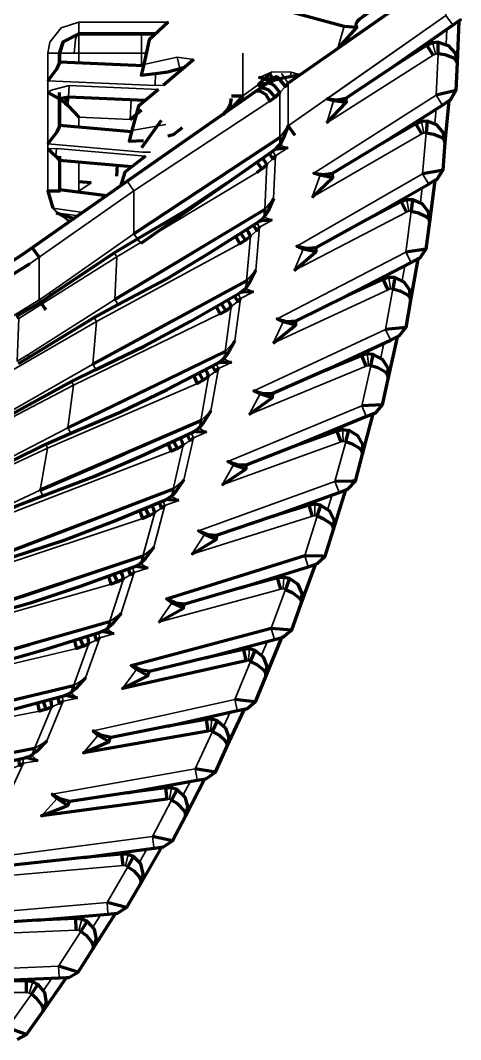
# Model space of a CAD drawing. Header units: millimetres. Extents: x 0 to 174, y 0 to 33.
# Drawn here: x 32.11 to 32.332, y 16.907 to 17.421 of the extents above; entities that cross this region are included whole.
import ezdxf

# ---------------------------------------------------------------- set-up
doc = ezdxf.new("R2010")
doc.units = ezdxf.units.MM
doc.layers.add('PDF2_형상', color=157, linetype='Continuous', true_color=0x405f80)

msp = doc.modelspace()

# ---------------------------------------------------------------- linework, layer by layer
at = {"layer": 'PDF2_형상', "lineweight": 70}
for points in [[(32.28083, 17.42194), (32.31917, 17.44875), (32.28389, 17.42417), (32.28097, 17.42194), (32.28, 17.42097), (32.27945, 17.42), (32.27931, 17.41944), (32.27931, 17.41889), (32.27972, 17.41806)], [(32.23542, 17.42875), (32.27333, 17.41861), (32.27972, 17.41806), (32.27028, 17.40736), (32.3225, 17.44389), (32.24514, 17.38986), (32.24389, 17.38805), (32.24028, 17.39236), (32.23972, 17.39278), (32.23944, 17.39292), (32.23931, 17.39292), (32.2375, 17.39181), (32.23486, 17.39), (32.23653, 17.38958), (32.23833, 17.38847), (32.24097, 17.38514), (32.23861, 17.38278), (32.23597, 17.38069), (32.23403, 17.38389), (32.23111, 17.38569), (32.22944, 17.38583), (32.22875, 17.38556), (32.23139, 17.38736), (32.23236, 17.3875), (32.23486, 17.38653), (32.23861, 17.38278), (32.23597, 17.38069), (32.23403, 17.38389), (32.23111, 17.38569), (32.22944, 17.38583), (32.22875, 17.38556), (32.16403, 17.34028), (32.22875, 17.38556), (32.23139, 17.38736), (32.23236, 17.3875), (32.23486, 17.38653), (32.23861, 17.38278), (32.24097, 17.38514), (32.23833, 17.38847), (32.23653, 17.38958), (32.23486, 17.39), (32.23139, 17.38736), (32.23028, 17.38903), (32.23042, 17.38903), (32.23056, 17.38903), (32.23083, 17.38903), (32.23097, 17.38903), (32.23139, 17.38917), (32.23264, 17.38944), (32.235, 17.39014), (32.23695, 17.39069)], [(32.18472, 17.42056), (32.17514, 17.41167), (32.17236, 17.39917), (32.17111, 17.39389), (32.17833, 17.39458), (32.18444, 17.39542), (32.19056, 17.39722), (32.19333, 17.39806)], [(32.32083, 17.41042), (32.32583, 17.40875), (32.32931, 17.405), (32.33028, 17.40014), (32.32986, 17.40139), (32.32833, 17.40264), (32.32431, 17.40403), (32.3207, 17.40458), (32.32083, 17.40833), (32.32083, 17.40958), (32.32083, 17.41042), (32.31792, 17.41014), (32.31514, 17.40889), (32.29875, 17.39847), (32.32819, 17.41903), (32.29875, 17.39847), (32.27444, 17.38222)], [(32.33125, 17.42111), (32.33028, 17.40014), (32.32972, 17.38611), (32.32833, 17.38583), (32.31972, 17.38375)], [(32.31833, 17.40389), (32.31514, 17.40889)], [(32.30778, 17.40472), (32.30764, 17.40403)], [(32.12403, 17.39097), (32.12875, 17.39722), (32.12986, 17.39986)], [(32.12986, 17.40056), (32.17222, 17.39875)], [(32.19764, 17.40167), (32.18236, 17.38875)], [(32.23931, 17.39292), (32.23792, 17.3925), (32.23667, 17.3932), (32.23611, 17.39444), (32.23028, 17.38903)], [(32.23889, 17.39167), (32.23695, 17.39069), (32.2307, 17.39264), (32.23889, 17.39167), (32.24083, 17.39194), (32.24389, 17.38805), (32.24514, 17.38986)], [(32.25125, 17.39403), (32.24611, 17.39306), (32.24333, 17.3925), (32.24083, 17.39194)], [(32.17972, 17.38667), (32.16972, 17.37819), (32.16639, 17.36583), (32.165, 17.36056), (32.17222, 17.36083)], [(32.23042, 17.38903), (32.23042, 17.38903)], [(32.23056, 17.38903), (32.23056, 17.38903)], [(32.1325, 17.37986), (32.12986, 17.38181), (32.12403, 17.385)], [(32.17306, 17.38097), (32.13444, 17.38264), (32.12986, 17.38181), (32.12986, 17.36778), (32.12986, 17.385)], [(32.13444, 17.38264), (32.13417, 17.38264), (32.13403, 17.3825), (32.13347, 17.38194), (32.1325, 17.37986), (32.1343, 17.37833), (32.13972, 17.37264)], [(32.21361, 17.37514), (32.21236, 17.37403), (32.21736, 17.37806), (32.22194, 17.38278), (32.21736, 17.37806), (32.21236, 17.37403), (32.21514, 17.37708), (32.21611, 17.37917), (32.21653, 17.38208)], [(32.21653, 17.38347), (32.21695, 17.38347), (32.22236, 17.38347), (32.22194, 17.38278)], [(32.26458, 17.36972), (32.27444, 17.38), (32.26806, 17.38083), (32.26486, 17.38194), (32.26986, 17.38139), (32.27444, 17.38222), (32.27431, 17.38167), (32.27444, 17.38)], [(32.31528, 17.37056), (32.31472, 17.36472), (32.31847, 17.36403), (32.32236, 17.3625), (32.32389, 17.36111), (32.32417, 17.35986), (32.32347, 17.36472), (32.32014, 17.36875), (32.31528, 17.37056), (32.31236, 17.37042), (32.30944, 17.36931), (32.29264, 17.35958), (32.32292, 17.37875), (32.32639, 17.38097), (32.32694, 17.38139), (32.32611, 17.38083), (32.32417, 17.35986), (32.32306, 17.34583), (32.32167, 17.34556), (32.31292, 17.34403)], [(32.16555, 17.37153), (32.17125, 17.37639)], [(32.18111, 17.37097), (32.17125, 17.35722)], [(32.12403, 17.35917), (32.12875, 17.36528), (32.12986, 17.36778)], [(32.12986, 17.36861), (32.16625, 17.36542)], [(32.19181, 17.36722), (32.18722, 17.36375), (32.18444, 17.36306)], [(32.24861, 17.36333), (32.24514, 17.36819), (32.2425, 17.36139), (32.24139, 17.35944)], [(32.3125, 17.36417), (32.30944, 17.36931)], [(32.245, 17.35722), (32.23972, 17.35653), (32.23861, 17.35639), (32.24014, 17.35792), (32.2407, 17.35847), (32.24139, 17.35944), (32.24139, 17.36083), (32.24097, 17.36236), (32.24139, 17.36083), (32.24139, 17.35944), (32.24097, 17.35833), (32.2407, 17.35792), (32.24028, 17.3575), (32.17083, 17.30889)], [(32.30194, 17.36542), (32.30181, 17.36486)], [(32.12403, 17.35667), (32.12806, 17.35292), (32.12986, 17.35083)], [(32.23736, 17.35556), (32.23847, 17.35625)], [(32.29264, 17.35958), (32.26764, 17.34445)], [(32.16639, 17.34764), (32.12986, 17.35083), (32.12986, 17.33528), (32.12403, 17.33528), (32.12653, 17.32667)], [(32.12986, 17.35292), (32.12986, 17.33528)], [(32.17319, 17.35292), (32.16278, 17.34486), (32.16056, 17.33778)], [(32.22931, 17.34986), (32.23194, 17.34653), (32.23444, 17.34875), (32.23347, 17.35042), (32.23222, 17.35194)], [(32.23875, 17.3532), (32.23736, 17.35153), (32.23653, 17.35292), (32.23556, 17.35431)], [(32.15875, 17.34292), (32.15917, 17.34819)], [(32.23194, 17.34653), (32.22917, 17.34458)], [(32.25722, 17.33222), (32.2675, 17.34208), (32.26125, 17.34333), (32.25806, 17.34445), (32.26305, 17.34375), (32.26764, 17.34445), (32.26736, 17.34389), (32.2675, 17.34208)], [(32.30792, 17.33097), (32.30722, 17.32514), (32.31083, 17.32431), (32.31472, 17.3225), (32.31611, 17.32125), (32.31639, 17.31986), (32.31583, 17.32486), (32.31278, 17.32889), (32.30792, 17.33097), (32.305, 17.33097), (32.30208, 17.33), (32.28486, 17.32097), (32.31597, 17.33889), (32.31944, 17.34097), (32.32014, 17.34125), (32.31917, 17.34069), (32.31639, 17.31986), (32.31458, 17.30597), (32.31153, 17.30153), (32.31458, 17.30597), (32.30444, 17.30458)], [(32.12028, 17.27931), (32.12556, 17.28278), (32.1575, 17.30417), (32.16917, 17.31125), (32.19292, 17.32514), (32.21444, 17.33944)], [(32.12986, 17.33611), (32.15375, 17.33306)], [(32.12986, 17.33528), (32.12986, 17.33528)], [(32.14583, 17.33958), (32.13972, 17.34)], [(32.23778, 17.33167), (32.23486, 17.325), (32.23361, 17.32306)], [(32.30486, 17.32472), (32.30208, 17.33)], [(32.23708, 17.32069), (32.2318, 17.32028), (32.2307, 17.32014), (32.23236, 17.32153), (32.23292, 17.32222), (32.23361, 17.32306), (32.23361, 17.32444), (32.23333, 17.32597), (32.15778, 17.28069), (32.19722, 17.30431)], [(32.2943, 17.32639), (32.29417, 17.32583)], [(32.10917, 17.24833), (32.11458, 17.25153), (32.14736, 17.27153), (32.15944, 17.27806), (32.18361, 17.29097), (32.20583, 17.30431), (32.23056, 17.32), (32.2307, 17.32014)], [(32.12819, 17.32444), (32.13722, 17.32153)], [(32.28486, 17.32097), (32.2593, 17.30694)], [(32.22111, 17.31403), (32.22361, 17.31056), (32.22611, 17.31264), (32.22528, 17.31444), (32.22417, 17.31597)], [(32.2307, 17.31708), (32.22931, 17.31542), (32.22847, 17.31681), (32.22764, 17.31819)], [(32.22361, 17.31056), (32.22083, 17.30875), (32.21875, 17.3125)], [(32.2482, 17.29528), (32.25903, 17.30472), (32.25278, 17.30611), (32.24958, 17.3075), (32.25458, 17.30653), (32.2593, 17.30694), (32.25903, 17.30639), (32.25903, 17.30472)], [(32.08694, 17.28764), (32.11125, 17.30333), (32.08694, 17.28764)], [(32.29889, 17.29181), (32.29792, 17.28597), (32.30153, 17.285), (32.30528, 17.28306), (32.30653, 17.28167), (32.30681, 17.28028), (32.30653, 17.28528), (32.30361, 17.28944), (32.29889, 17.29181), (32.29583, 17.29181), (32.29306, 17.29097), (32.27542, 17.28278), (32.30722, 17.29931), (32.31083, 17.30125), (32.31139, 17.30153), (32.31056, 17.30097), (32.30681, 17.28028), (32.30444, 17.26653), (32.2943, 17.26542)], [(32.08694, 17.28125), (32.11458, 17.29847), (32.08694, 17.28125)], [(32.22889, 17.29542), (32.22556, 17.28889), (32.2243, 17.28708)], [(32.22764, 17.28458), (32.22236, 17.28431), (32.22125, 17.28431), (32.22292, 17.28569), (32.22361, 17.28625), (32.2243, 17.28708), (32.22444, 17.28847), (32.22417, 17.29), (32.14667, 17.24806), (32.18722, 17.27)], [(32.29556, 17.28556), (32.29306, 17.29097)], [(32.09667, 17.21792), (32.10222, 17.22083), (32.13597, 17.23931), (32.14819, 17.24528), (32.17292, 17.25722), (32.1957, 17.26958), (32.22111, 17.28417), (32.22125, 17.28431)], [(32.28514, 17.28778), (32.28486, 17.28722)], [(32.10944, 17.27097), (32.10861, 17.27236), (32.12028, 17.27931), (32.11958, 17.28042), (32.1225, 17.27611), (32.12292, 17.27556)], [(32.21139, 17.27861), (32.21375, 17.275), (32.21639, 17.27708), (32.21569, 17.27875), (32.21444, 17.28042)], [(32.22111, 17.28111), (32.21972, 17.27958), (32.21889, 17.28111), (32.21805, 17.28236)], [(32.27542, 17.28278), (32.24917, 17.26986)], [(32.21375, 17.275), (32.21083, 17.27333), (32.20889, 17.27708)], [(32.23764, 17.25861), (32.24889, 17.26764), (32.24264, 17.26931), (32.23958, 17.27083), (32.24445, 17.26958), (32.24917, 17.26986), (32.24889, 17.26931), (32.24889, 17.26764)], [(32.21833, 17.25972), (32.21472, 17.25333), (32.21333, 17.25153)], [(32.28444, 17.24694), (32.28222, 17.25236), (32.26417, 17.245), (32.29681, 17.26014), (32.30111, 17.26222), (32.30014, 17.26167), (32.29556, 17.24125), (32.2925, 17.2275), (32.28903, 17.22333), (32.28847, 17.22306), (32.28458, 17.22153), (32.25139, 17.20778), (32.26972, 17.21444), (32.27264, 17.215), (32.2757, 17.21458)], [(32.21667, 17.24889), (32.21139, 17.24889), (32.21014, 17.24889), (32.21194, 17.25014), (32.21264, 17.2507), (32.21333, 17.25153), (32.21361, 17.25292), (32.21347, 17.25444), (32.13417, 17.21597), (32.17555, 17.23611)], [(32.28806, 17.25292), (32.29278, 17.25042), (32.29542, 17.24611), (32.29556, 17.24125), (32.29542, 17.2425), (32.29417, 17.24403), (32.29042, 17.24611), (32.2868, 17.24722), (32.28806, 17.25292), (32.28514, 17.25319), (32.28222, 17.2525)], [(32.08292, 17.18792), (32.08861, 17.19069), (32.12306, 17.20764), (32.13556, 17.21319), (32.16083, 17.22389), (32.18417, 17.23528), (32.21, 17.24875), (32.21014, 17.24889)], [(32.27417, 17.24958), (32.27403, 17.24903)], [(32.20236, 17.24), (32.19945, 17.23833), (32.19764, 17.24236)], [(32.20014, 17.24361), (32.20236, 17.24), (32.205, 17.24181), (32.20444, 17.24361), (32.20333, 17.24528)], [(32.21, 17.24583), (32.20847, 17.24431), (32.20778, 17.24569), (32.20694, 17.24722)], [(32.26417, 17.245), (32.2375, 17.23319)], [(32.22556, 17.22264), (32.23708, 17.23097), (32.23097, 17.23306), (32.22792, 17.23458), (32.23278, 17.23319), (32.2375, 17.23319), (32.23722, 17.23264), (32.23708, 17.23097)], [(32.2925, 17.2275), (32.28236, 17.22694)], [(32.20625, 17.22444), (32.20236, 17.21819), (32.20097, 17.21653)], [(32.27903, 17.18903), (32.28264, 17.20264), (32.28806, 17.22292), (32.28903, 17.22333)], [(32.20403, 17.21375), (32.19889, 17.21389), (32.19764, 17.21403), (32.19945, 17.21514), (32.20014, 17.21569), (32.20097, 17.21653), (32.20125, 17.21792), (32.20111, 17.21945), (32.12014, 17.18444), (32.1625, 17.20278)], [(32.06792, 17.15875), (32.07361, 17.16125), (32.10875, 17.17667), (32.12153, 17.18153), (32.14722, 17.19125), (32.17097, 17.20153), (32.1975, 17.21389), (32.19764, 17.21403)], [(32.19736, 17.21083), (32.1957, 17.20944), (32.195, 17.21097), (32.19431, 17.21236)], [(32.26153, 17.21194), (32.26139, 17.21139)], [(32.27181, 17.20889), (32.26972, 17.21444)], [(32.18944, 17.20542), (32.18639, 17.20403), (32.18472, 17.20792)], [(32.18736, 17.20917), (32.18944, 17.20542), (32.19222, 17.20722), (32.19167, 17.20903), (32.19069, 17.2107)], [(32.25139, 17.20778), (32.2243, 17.19722)], [(32.21181, 17.18708), (32.22375, 17.195), (32.21764, 17.19722), (32.21472, 17.19889), (32.21958, 17.19736), (32.2243, 17.19722), (32.22389, 17.19667), (32.22375, 17.195)], [(32.19264, 17.18972), (32.18847, 17.18375), (32.18694, 17.18208)], [(32.24583, 17.13986), (32.24375, 17.13431), (32.24722, 17.13278), (32.2507, 17.13014), (32.25167, 17.12861), (32.25167, 17.12722), (32.25222, 17.13222), (32.25014, 17.13681), (32.24583, 17.13986), (32.24292, 17.14042), (32.23986, 17.14014), (32.22111, 17.13514), (32.25528, 17.14583), (32.2593, 17.14708), (32.25986, 17.14736), (32.26375, 17.15111), (32.26806, 17.16458), (32.27431, 17.18458), (32.27528, 17.185), (32.27903, 17.18903), (32.2775, 17.18903), (32.26875, 17.18889)], [(32.18361, 17.17972), (32.18556, 17.18083), (32.18611, 17.18139), (32.18694, 17.18208), (32.18736, 17.18333), (32.18722, 17.185), (32.10486, 17.15347), (32.14792, 17.17)], [(32.26153, 17.17694), (32.26597, 17.17403), (32.2682, 17.16958), (32.26806, 17.16458), (32.26792, 17.16597), (32.26681, 17.1675), (32.26319, 17.16986), (32.25986, 17.17125), (32.26097, 17.17486), (32.26139, 17.17611), (32.26153, 17.17694), (32.25861, 17.17736), (32.25569, 17.17694), (32.23708, 17.17111), (32.27083, 17.18333), (32.27528, 17.185)], [(32.05153, 17.13014), (32.05736, 17.13236), (32.09319, 17.14625), (32.10611, 17.15056), (32.13222, 17.15917), (32.15639, 17.16847), (32.18333, 17.17958)], [(32.17306, 17.17528), (32.175, 17.17153), (32.17792, 17.17319), (32.17736, 17.175), (32.17639, 17.17667)], [(32.18305, 17.17667), (32.18139, 17.17528), (32.18083, 17.17681), (32.18028, 17.17833)], [(32.19, 17.17917), (32.18472, 17.17958), (32.18361, 17.17972), (32.18347, 17.17958)], [(32.2575, 17.17125), (32.25569, 17.17694)], [(32.175, 17.17153), (32.17194, 17.17014), (32.17042, 17.17417)], [(32.23708, 17.17111), (32.20945, 17.16167)], [(32.24736, 17.17486), (32.24708, 17.17431)], [(32.19653, 17.15208), (32.20889, 17.15958), (32.20292, 17.16208), (32.2, 17.16389), (32.20472, 17.16208), (32.20945, 17.16167), (32.20903, 17.16125), (32.20889, 17.15958)], [(32.1775, 17.15569), (32.17306, 17.14986), (32.17153, 17.1482)], [(32.17445, 17.14514), (32.1693, 17.14583), (32.16806, 17.14597), (32.17, 17.14708), (32.17069, 17.1475), (32.17153, 17.1482), (32.17194, 17.14958), (32.17194, 17.15111), (32.08833, 17.12333), (32.13208, 17.13792)], [(32.17986, 17.11792), (32.19236, 17.12486), (32.18653, 17.12764), (32.18375, 17.12958), (32.25361, 17.15153), (32.26236, 17.15125), (32.26375, 17.15111)], [(32.03389, 17.10222), (32.03986, 17.10417), (32.07625, 17.11653), (32.08944, 17.12028), (32.11583, 17.12778), (32.14042, 17.13597), (32.16792, 17.14597), (32.16806, 17.14597)], [(32.1675, 17.14292), (32.16569, 17.14167), (32.16514, 17.1432), (32.16458, 17.14472)], [(32.24653, 17.11319), (32.24694, 17.11403), (32.25167, 17.12722), (32.25889, 17.14694), (32.25986, 17.14736)], [(32.15903, 17.13819), (32.15597, 17.13708), (32.15472, 17.14111)], [(32.15736, 17.14208), (32.15903, 17.13819), (32.16208, 17.13972), (32.16167, 17.14153), (32.16083, 17.14333)], [(32.24139, 17.13445), (32.23986, 17.14014)], [(32.22111, 17.13514), (32.19305, 17.12694)], [(32.23153, 17.13833), (32.23125, 17.13778)], [(32.19236, 17.12486), (32.19264, 17.12639), (32.19305, 17.12694), (32.18847, 17.1275), (32.18375, 17.12958)], [(32.16097, 17.12236), (32.15625, 17.11667), (32.15458, 17.11514)], [(32.15736, 17.11195), (32.15222, 17.11292), (32.15111, 17.11306), (32.15306, 17.11403), (32.15375, 17.11444), (32.15458, 17.11514), (32.15514, 17.11639), (32.15514, 17.11806), (32.07042, 17.09389), (32.11472, 17.10653)], [(32.22264, 17.10403), (32.22389, 17.09833), (32.16167, 17.08444), (32.17445, 17.09083), (32.16875, 17.09389), (32.16597, 17.09597), (32.23667, 17.11486), (32.24694, 17.11403), (32.24292, 17.11042), (32.2418, 17.11014), (32.23389, 17.09069), (32.22847, 17.07764)], [(32.01514, 17.07514), (32.02111, 17.07694), (32.05805, 17.08764), (32.07139, 17.09083), (32.09806, 17.09708), (32.12306, 17.10417), (32.15083, 17.11292), (32.15111, 17.11306)], [(32.14181, 17.10569), (32.13861, 17.10458), (32.1375, 17.10875)], [(32.14014, 17.10958), (32.14181, 17.10569), (32.14472, 17.10708), (32.14444, 17.10889), (32.14361, 17.11069)], [(32.15028, 17.11), (32.14847, 17.10875), (32.14805, 17.11042), (32.1475, 17.11195)], [(32.22847, 17.10361), (32.23264, 17.10028), (32.23444, 17.09556), (32.23389, 17.09069), (32.23389, 17.09208), (32.23292, 17.09361), (32.22958, 17.09639), (32.22625, 17.09806), (32.22847, 17.10361), (32.22556, 17.10431), (32.22264, 17.10403), (32.20361, 17.09986), (32.23819, 17.10917), (32.24222, 17.11014), (32.24292, 17.11042)], [(32.20361, 17.09986), (32.17528, 17.09292)], [(32.21417, 17.10264), (32.21389, 17.10208)], [(32.17445, 17.09083), (32.17486, 17.0925), (32.17528, 17.09292), (32.17056, 17.09375), (32.16597, 17.09597)], [(32.14292, 17.08972), (32.13805, 17.0843), (32.13625, 17.08278)], [(32.13889, 17.07944), (32.13375, 17.0807), (32.13264, 17.08083), (32.13472, 17.08181), (32.13542, 17.08222), (32.13625, 17.08278), (32.13681, 17.08417), (32.13695, 17.0857), (32.05125, 17.06514)], [(31.99514, 17.04903), (32.00125, 17.05042), (32.03861, 17.05958), (32.05208, 17.06222), (32.07903, 17.06722), (32.10417, 17.07333), (32.1325, 17.08083), (32.13264, 17.08083)], [(32.12167, 17.07792), (32.12306, 17.07389), (32.12611, 17.07514), (32.12583, 17.07708), (32.12514, 17.07889)], [(32.13181, 17.07792), (32.12986, 17.07681), (32.12958, 17.07833), (32.12917, 17.07986)], [(32.20847, 17.04222), (32.2143, 17.05486), (32.2232, 17.07389), (32.2243, 17.07417), (32.22847, 17.07764), (32.21833, 17.07889)], [(32.12306, 17.07389), (32.11986, 17.07292), (32.11889, 17.07722)], [(32.20958, 17.06806), (32.21361, 17.06458), (32.21528, 17.05972), (32.2143, 17.05486), (32.21444, 17.05625), (32.21347, 17.05792), (32.21042, 17.06083), (32.20708, 17.06264), (32.20958, 17.06806), (32.20667, 17.06889), (32.20375, 17.06875), (32.18458, 17.06542), (32.21958, 17.07319), (32.22361, 17.07403), (32.2243, 17.07417)], [(32.20375, 17.06875), (32.20472, 17.06292), (32.14194, 17.05194), (32.155, 17.05764), (32.15542, 17.05931), (32.15597, 17.05972), (32.15125, 17.06069), (32.14681, 17.06306), (32.14944, 17.06083), (32.155, 17.05764)], [(32.19528, 17.06778), (32.19486, 17.06722)], [(32.18458, 17.06542), (32.15597, 17.05972)], [(32.12347, 17.05792), (32.11833, 17.05264), (32.11653, 17.05125)], [(32.11903, 17.04792), (32.11403, 17.04917), (32.11278, 17.04958), (32.11486, 17.05028), (32.1157, 17.05069), (32.11653, 17.05125), (32.11708, 17.0525), (32.11736, 17.05417), (32.03083, 17.03736)], [(31.97417, 17.02361), (31.98028, 17.02486), (32.01792, 17.03236), (32.03153, 17.03431), (32.05861, 17.03819), (32.08417, 17.04319), (32.11264, 17.04945), (32.11278, 17.04958)], [(32.11181, 17.04667), (32.10986, 17.04556), (32.10958, 17.04722), (32.10931, 17.04875)], [(32.16722, 16.99958), (32.16431, 16.99444), (32.16736, 16.99236), (32.17028, 16.98917), (32.17097, 16.9875), (32.17083, 16.98611), (32.17208, 16.99083), (32.17097, 16.99583), (32.16722, 16.99958), (32.16445, 17.0007), (32.16139, 17.00083), (32.14208, 16.99917), (32.17764, 17.00375), (32.18236, 17.00444), (32.1868, 17.0075), (32.19333, 17.02), (32.20306, 17.03861), (32.20403, 17.03889), (32.20847, 17.04222), (32.19833, 17.04389)], [(32.18917, 17.03333), (32.19305, 17.02972), (32.19444, 17.02486), (32.19333, 17.02), (32.19347, 17.02139), (32.19264, 17.02306), (32.18958, 17.02611), (32.18639, 17.02806), (32.18917, 17.03333), (32.18625, 17.03431), (32.18333, 17.03431), (32.16403, 17.03181), (32.19931, 17.03806), (32.20347, 17.03875), (32.20403, 17.03889)], [(32.18333, 17.03431), (32.18403, 17.02847), (32.12083, 17.02014), (32.13417, 17.02528), (32.13472, 17.02694), (32.13514, 17.02736), (32.13055, 17.02861), (32.12625, 17.03111), (32.12875, 17.02889), (32.13417, 17.02528)], [(32.16403, 17.03181), (32.13514, 17.02736)], [(32.17486, 17.03375), (32.17445, 17.03319)], [(32.1868, 17.0075), (32.17681, 17.00972)], [(32.16194, 16.995), (32.16139, 17.00083)], [(32.18139, 17.00431), (32.17083, 16.98611), (32.16375, 16.97389)], [(32.14208, 16.99917), (32.08111, 16.9925), (32.07236, 16.99028), (32.07306, 16.99097), (32.07389, 16.99264), (32.07417, 16.99375), (31.98639, 16.98472)], [(32.15292, 17.00056), (32.1525, 17)], [(32.13931, 16.94125), (32.14681, 16.95319), (32.15819, 16.97083), (32.15917, 16.97097), (32.16375, 16.97389), (32.15389, 16.97639)], [(32.14389, 16.96681), (32.14736, 16.96292), (32.14833, 16.95792), (32.14681, 16.95319), (32.14708, 16.95444), (32.14639, 16.95625), (32.14361, 16.95958), (32.14069, 16.96181), (32.14389, 16.96681), (32.14111, 16.96792), (32.13805, 16.96833), (32.11861, 16.9675), (32.15445, 16.97056), (32.15917, 16.97097)], [(32.11861, 16.9675), (32.0575, 16.96347), (32.04875, 16.96167), (32.04931, 16.96222), (32.05028, 16.96403), (32.05055, 16.965), (31.96264, 16.95972)], [(32.12958, 16.96847), (32.12917, 16.96792)], [(32.13833, 16.96236), (32.13805, 16.96833)], [(32.10861, 16.90722), (32.11333, 16.90986), (32.12153, 16.92139), (32.13347, 16.93861), (32.13458, 16.93861), (32.13931, 16.94125), (32.12945, 16.94431)], [(32.11903, 16.935), (32.12236, 16.93097), (32.1232, 16.92597), (32.12153, 16.92139), (32.12181, 16.92264), (32.12111, 16.92445), (32.11847, 16.92778), (32.1157, 16.93014), (32.11903, 16.935), (32.11639, 16.93639), (32.11333, 16.9368), (32.09389, 16.9368), (32.12972, 16.93833), (32.13389, 16.93861), (32.13458, 16.93861)], [(32.11333, 16.93097), (32.11333, 16.9368)], [(32.11333, 16.90986), (32.10375, 16.91319)]]:
    msp.add_lwpolyline(points, dxfattribs=at)
at = {"layer": 'PDF2_형상', "lineweight": 35}
for points in [[(32.26486, 17.38194), (32.32472, 17.42389), (32.32472, 17.44458), (32.32361, 17.44444), (32.32472, 17.44458), (32.32472, 17.42389), (32.24514, 17.36819), (32.24514, 17.38986), (32.25125, 17.39403), (32.24667, 17.39528), (32.24611, 17.39306)], [(32.17833, 17.39458), (32.17806, 17.38861), (32.12403, 17.39097), (32.12403, 17.40486), (32.125, 17.41042), (32.13069, 17.41778), (32.13972, 17.42056), (32.13069, 17.41778), (32.125, 17.41042), (32.12403, 17.40486), (32.12986, 17.40486), (32.13722, 17.40486), (32.13972, 17.40486), (32.13972, 17.40014), (32.13972, 17.40486), (32.17125, 17.40486), (32.17125, 17.41472), (32.17125, 17.40486), (32.13972, 17.40486), (32.13972, 17.41472), (32.13972, 17.42056), (32.18472, 17.42056), (32.13972, 17.42056), (32.13972, 17.41472), (32.13972, 17.40486), (32.13722, 17.40486), (32.12986, 17.40486), (32.12403, 17.40486), (32.12403, 17.33528), (32.1268, 17.32625), (32.13417, 17.32042), (32.13528, 17.32014), (32.12819, 17.32444), (32.13944, 17.32292)], [(32.27333, 17.41861), (32.27028, 17.40736)], [(32.32514, 17.41694), (32.32486, 17.40944)], [(32.31944, 17.40444), (32.31819, 17.40931), (32.31792, 17.41014)], [(32.19056, 17.39722), (32.18917, 17.40292), (32.17236, 17.39917)], [(32.19764, 17.40167), (32.18917, 17.40292)], [(32.22236, 17.40486), (32.22236, 17.38347), (32.23028, 17.38903), (32.22236, 17.38347)], [(32.26806, 17.38083), (32.26458, 17.36972), (32.31833, 17.40389), (32.31944, 17.40444), (32.3207, 17.40458), (32.31972, 17.38375), (32.25806, 17.34445)], [(32.24667, 17.39528), (32.23708, 17.39542), (32.2307, 17.39264)], [(32.24514, 17.36819), (32.24097, 17.36236), (32.24514, 17.36819), (32.24514, 17.38986), (32.24333, 17.3925)], [(32.24514, 17.38986), (32.2418, 17.39458)], [(32.13472, 17.38861), (32.1257, 17.38625), (32.12403, 17.385), (32.12403, 17.35917), (32.17167, 17.355)], [(32.1343, 17.37833), (32.13444, 17.38264), (32.13472, 17.38861), (32.17972, 17.38667)], [(32.17806, 17.38861), (32.1782, 17.38861), (32.18236, 17.38875)], [(32.235, 17.39014), (32.23486, 17.39), (32.23139, 17.38736), (32.23028, 17.38903)], [(32.16597, 17.38125), (32.16555, 17.37153), (32.13972, 17.37264), (32.13972, 17.36778)], [(32.32292, 17.37875), (32.32264, 17.37917), (32.31972, 17.38375)], [(32.31972, 17.37681), (32.31917, 17.36944)], [(32.16639, 17.36583), (32.18347, 17.36889)], [(32.31361, 17.36458), (32.31236, 17.37042)], [(32.26125, 17.34333), (32.25722, 17.33222), (32.3125, 17.36417), (32.31361, 17.36458), (32.31472, 17.36472), (32.31292, 17.34403), (32.24958, 17.3075)], [(32.12833, 17.3568), (32.12403, 17.35667), (32.12403, 17.33528), (32.12986, 17.33528)], [(32.12806, 17.35292), (32.12833, 17.3568), (32.17319, 17.35292)], [(32.2407, 17.35847), (32.245, 17.35722), (32.23875, 17.3532), (32.23778, 17.33167), (32.23333, 17.32597), (32.23444, 17.34875), (32.23736, 17.35153)], [(32.24014, 17.35792), (32.23972, 17.35653)], [(32.17181, 17.355), (32.17583, 17.355)], [(32.23875, 17.3532), (32.23736, 17.35542)], [(32.13972, 17.35), (32.13972, 17.33528), (32.13972, 17.34)], [(32.11389, 17.25278), (32.10861, 17.24944), (32.10944, 17.27097), (32.15875, 17.30222), (32.22917, 17.34458)], [(32.31597, 17.33889), (32.31569, 17.33931), (32.31292, 17.34403)], [(32.12472, 17.28389), (32.11958, 17.28042), (32.12472, 17.28389), (32.16736, 17.31375), (32.16736, 17.33542), (32.16736, 17.31375), (32.12472, 17.28389), (32.12556, 17.28278)], [(32.31278, 17.33708), (32.3118, 17.32958)], [(32.30597, 17.32514), (32.305, 17.33083)], [(32.12653, 17.32667), (32.14181, 17.32458)], [(32.25278, 17.30611), (32.2482, 17.29528), (32.30486, 17.32472), (32.30597, 17.32514), (32.30722, 17.32514), (32.30444, 17.30458), (32.23958, 17.27083)], [(32.23292, 17.32222), (32.23708, 17.32069), (32.2307, 17.31708), (32.22889, 17.29542), (32.22417, 17.29), (32.22611, 17.31264), (32.22931, 17.31542)], [(32.23236, 17.32153), (32.2318, 17.32028)], [(32.2307, 17.31708), (32.22944, 17.31931)], [(32.16917, 17.31125), (32.16736, 17.31375), (32.17056, 17.30931), (32.17083, 17.30889)], [(32.1575, 17.30417), (32.15875, 17.30222), (32.15778, 17.28069), (32.11389, 17.25278), (32.11458, 17.25153)], [(32.22083, 17.30875), (32.14847, 17.26958), (32.14736, 17.27153)], [(32.30722, 17.29931), (32.30695, 17.29972), (32.30444, 17.30458)], [(32.30389, 17.29764), (32.30264, 17.29028)], [(32.29667, 17.28597), (32.29583, 17.29181)], [(32.22361, 17.28625), (32.22764, 17.28458), (32.22111, 17.28111), (32.21833, 17.25972), (32.21347, 17.25444), (32.21639, 17.27708), (32.21972, 17.27958)], [(32.22292, 17.28569), (32.22236, 17.28431)], [(32.24264, 17.26931), (32.23764, 17.25861), (32.29556, 17.28556), (32.29667, 17.28597), (32.29792, 17.28597), (32.2943, 17.26542), (32.22792, 17.23458)], [(32.00972, 17.22958), (32.03778, 17.23889), (32.06569, 17.25042), (32.09319, 17.26431), (32.11958, 17.28042), (32.09445, 17.265)], [(32.15944, 17.27806), (32.15778, 17.28069)], [(32.22111, 17.28111), (32.22, 17.28347)], [(32.21083, 17.27333), (32.13695, 17.23736), (32.08514, 17.21042), (32.07972, 17.20764), (32.07875, 17.20958)], [(32.09806, 17.24042), (32.14847, 17.26958), (32.14667, 17.24806), (32.10153, 17.22208), (32.10222, 17.22083)], [(32.29681, 17.26014), (32.29653, 17.26056), (32.2943, 17.26542)], [(32.29333, 17.25861), (32.29181, 17.25125)], [(32.2857, 17.24722), (32.28528, 17.25097), (32.28514, 17.25236), (32.28514, 17.25319)], [(32.14819, 17.24528), (32.14667, 17.24806)], [(32.21264, 17.2507), (32.21667, 17.24889), (32.21, 17.24583), (32.20625, 17.22444), (32.20111, 17.21945), (32.205, 17.24181), (32.20847, 17.24431)], [(32.21, 17.24583), (32.20889, 17.24819)], [(32.21194, 17.25014), (32.21139, 17.24889)], [(32.23097, 17.23306), (32.22556, 17.22264), (32.28444, 17.24694), (32.2857, 17.24722), (32.2868, 17.24722), (32.28236, 17.22694), (32.21472, 17.19889)], [(32.19945, 17.23833), (32.12389, 17.2057), (32.12014, 17.18444), (32.07306, 17.16236), (32.07361, 17.16125)], [(32.13597, 17.23931), (32.13695, 17.23736), (32.13417, 17.21597), (32.08792, 17.19194), (32.08861, 17.19069)], [(32.28458, 17.22153), (32.28444, 17.22181), (32.28236, 17.22694)], [(32.13556, 17.21319), (32.13417, 17.21597)], [(32.20014, 17.21569), (32.20403, 17.21375), (32.19736, 17.21083), (32.19264, 17.18972), (32.18722, 17.185), (32.19222, 17.20722), (32.1957, 17.20944)], [(32.19736, 17.21083), (32.19625, 17.21333)], [(32.19945, 17.21514), (32.19889, 17.21389)], [(32.27292, 17.20903), (32.27278, 17.21292), (32.27278, 17.21417), (32.27264, 17.215)], [(32.12306, 17.20764), (32.12389, 17.2057), (32.07111, 17.18111), (32.06542, 17.17847), (32.06458, 17.18042)], [(32.21764, 17.19722), (32.21181, 17.18708), (32.27181, 17.20889), (32.27292, 17.20903), (32.27417, 17.20889), (32.26875, 17.18889), (32.2, 17.16389)], [(32.18639, 17.20403), (32.10958, 17.17458), (32.05569, 17.15236), (32.05, 17.15), (32.04917, 17.15194)], [(32.27083, 17.18333), (32.27069, 17.18375), (32.26875, 17.18889)], [(32.12153, 17.18153), (32.12014, 17.18444)], [(32.18611, 17.18139), (32.19, 17.17917), (32.18305, 17.17667), (32.1775, 17.15569), (32.17194, 17.15111), (32.17792, 17.17319), (32.18139, 17.17528)], [(32.18556, 17.18083), (32.18472, 17.17958)], [(32.26736, 17.18208), (32.26514, 17.175)], [(32.18305, 17.17667), (32.18222, 17.17903)], [(32.25861, 17.17153), (32.25861, 17.17528), (32.25861, 17.17667), (32.25861, 17.17736)], [(32.2575, 17.17125), (32.19653, 17.15208), (32.20292, 17.16208)], [(32.25736, 17.17125), (32.25861, 17.17153), (32.25986, 17.17125), (32.25361, 17.15153), (32.25514, 17.14625), (32.25528, 17.14583)], [(32.17194, 17.17014), (32.09389, 17.14417), (32.03917, 17.1243), (32.03319, 17.12222), (32.0325, 17.12417)], [(32.17069, 17.1475), (32.17445, 17.14514), (32.1675, 17.14292), (32.16097, 17.12236), (32.15514, 17.11806), (32.16208, 17.13972), (32.16569, 17.14167)], [(32.1675, 17.14292), (32.16667, 17.14556)], [(32.17, 17.14708), (32.1693, 17.14583)], [(32.24264, 17.13458), (32.24278, 17.13833), (32.24292, 17.13972), (32.24292, 17.14042)], [(32.15597, 17.13708), (32.07694, 17.11444), (32.07042, 17.09389), (32.02083, 17.07819), (32.02111, 17.07694)], [(32.18653, 17.12764), (32.17986, 17.11792), (32.24139, 17.13445), (32.24264, 17.13458), (32.24375, 17.13431), (32.23667, 17.11486), (32.23805, 17.10958), (32.23819, 17.10917)], [(32.15375, 17.11444), (32.15736, 17.11195), (32.15028, 17.11), (32.14292, 17.08972), (32.13695, 17.0857), (32.14472, 17.10708), (32.14847, 17.10875)], [(32.15306, 17.11403), (32.15222, 17.11292)], [(32.15028, 17.11), (32.14958, 17.11264)], [(32.13861, 17.10458), (32.05861, 17.08556), (32.05805, 17.08764)], [(32.225, 17.09833), (32.22542, 17.10208), (32.22556, 17.10347), (32.22556, 17.10431)], [(32.23472, 17.10819), (32.2318, 17.10125)], [(32.22389, 17.09833), (32.22514, 17.09833), (32.22625, 17.09806), (32.21833, 17.07889), (32.14681, 17.06306)], [(32.16875, 17.09389), (32.16167, 17.08444)], [(32.13542, 17.08222), (32.13889, 17.07944), (32.13181, 17.07792), (32.12347, 17.05792), (32.11736, 17.05417), (32.12611, 17.07514), (32.12986, 17.07681)], [(32.13181, 17.07792), (32.13125, 17.08042)], [(32.13472, 17.08181), (32.13375, 17.0807)], [(32.21958, 17.07319), (32.21945, 17.07361), (32.21833, 17.07889)], [(32.11986, 17.07292), (32.03903, 17.05736), (32.03861, 17.05958)], [(32.20597, 17.06292), (32.20667, 17.06889)], [(32.21597, 17.07236), (32.21278, 17.06556)], [(32.20472, 17.06292), (32.20597, 17.06292), (32.20708, 17.06264), (32.19833, 17.04389), (32.12625, 17.03111)], [(32.14944, 17.06083), (32.14194, 17.05194)], [(32.1157, 17.05069), (32.11903, 17.04792), (32.11181, 17.04667), (32.10264, 17.02694), (32.09639, 17.02347), (32.10611, 17.04417), (32.10986, 17.04556)], [(32.11181, 17.04667), (32.11139, 17.04917)], [(32.11486, 17.05028), (32.11403, 17.04917)], [(32.19931, 17.03806), (32.19931, 17.03847), (32.19833, 17.04389)], [(32.1957, 17.03736), (32.19222, 17.03069)], [(32.18528, 17.02847), (32.18597, 17.03222), (32.18625, 17.03347), (32.18625, 17.03431)], [(32.18403, 17.02847), (32.18528, 17.02847), (32.18639, 17.02806), (32.17681, 17.00972), (32.08056, 16.99708), (32.07417, 16.99375), (32.08472, 17.01389), (32.08861, 17.01514)], [(32.12875, 17.02889), (32.12083, 17.02014)], [(32.17764, 17.00375), (32.1775, 17.00431), (32.17681, 17.00972)], [(32.16319, 16.99486), (32.16445, 17.0007)], [(32.17389, 17.00333), (32.17028, 16.99681)], [(32.0575, 16.96347), (32.05722, 16.96805), (32.06792, 16.98681), (32.16194, 16.995), (32.16319, 16.99486), (32.16431, 16.99444), (32.15389, 16.97639), (32.05722, 16.96805), (32.05055, 16.965), (32.06194, 16.98472), (32.06597, 16.98583)], [(32.15445, 16.97056), (32.15431, 16.97097), (32.15389, 16.97639)], [(32.1507, 16.97028), (32.14667, 16.96403)], [(32.13958, 16.96222), (32.14111, 16.96792)], [(32.03264, 16.93556), (32.0325, 16.94014), (32.04417, 16.95833), (32.13833, 16.96236), (32.13958, 16.96222), (32.14069, 16.96181), (32.12945, 16.94431), (32.0325, 16.94014), (32.02583, 16.93736), (32.03806, 16.95653), (32.04208, 16.9575)], [(32.12972, 16.93833), (32.12972, 16.93889), (32.12945, 16.94431)], [(32.11458, 16.93069), (32.11639, 16.93639)], [(32.12611, 16.9382), (32.12181, 16.93208)], [(32.00667, 16.90861), (32.00667, 16.91319), (32.01903, 16.93097), (32.11333, 16.93097), (32.11458, 16.93069), (32.1157, 16.93014), (32.10375, 16.91319), (32.00667, 16.91319), (31.99986, 16.91083), (32.01292, 16.92945), (32.01694, 16.93028)]]:
    msp.add_lwpolyline(points, dxfattribs=at)
for points in [[(32.32472, 17.42389), (32.32792, 17.4193), (32.32819, 17.41903), (32.32792, 17.4193)], [(32.13722, 17.40486), (32.13722, 17.405), (32.13792, 17.41194), (32.13875, 17.41403), (32.13931, 17.41444), (32.13944, 17.41458), (32.13972, 17.41472), (32.13944, 17.41458), (32.13931, 17.41444), (32.13875, 17.41403), (32.13792, 17.41194), (32.13722, 17.405)], [(32.17125, 17.40486), (32.17125, 17.39875), (32.17125, 17.40486), (32.17361, 17.40486)], [(32.24097, 17.38514), (32.24389, 17.38805)], [(32.24097, 17.38514), (32.24097, 17.36236)], [(32.16736, 17.33542), (32.11958, 17.30194), (32.11458, 17.29847), (32.11958, 17.30194), (32.11958, 17.28042), (32.11958, 17.30194), (32.16736, 17.33542), (32.16403, 17.34028), (32.16736, 17.33542), (32.23597, 17.38069)], [(32.13681, 17.33528), (32.13972, 17.33528)], [(32.14, 17.33486), (32.13972, 17.33528), (32.14583, 17.33958), (32.13972, 17.33528)]]:
    msp.add_lwpolyline(points, close=True, dxfattribs=at)
at = {"layer": 'PDF2_형상', "lineweight": 70}
for points in [[(32.32819, 17.41903), (32.33125, 17.42125), (32.33208, 17.42181), (32.33153, 17.42139)], [(32.12986, 17.40486), (32.13181, 17.41069), (32.13972, 17.41472), (32.13181, 17.41069)], [(32.13972, 17.41472), (32.17833, 17.41472)], [(32.12986, 17.39986), (32.12986, 17.40486)], [(32.22194, 17.38278), (32.22167, 17.38278), (32.22236, 17.38347)], [(32.32972, 17.38611), (32.32694, 17.38139)], [(32.24097, 17.36236), (32.16736, 17.31375)], [(32.32306, 17.34583), (32.32014, 17.34125)], [(32.16403, 17.34028), (32.11625, 17.30681), (32.11125, 17.30333), (32.11625, 17.30681)], [(32.11625, 17.30681), (32.11653, 17.30639), (32.11958, 17.30194), (32.11653, 17.30639)], [(32.30444, 17.26653), (32.30111, 17.26222)], [(32.27417, 17.20889), (32.2757, 17.21472), (32.28014, 17.21194), (32.28264, 17.2075), (32.28264, 17.20264), (32.2825, 17.20389), (32.28125, 17.20542), (32.27764, 17.20764)]]:
    msp.add_lwpolyline(points, close=True, dxfattribs=at)

doc.saveas('drawing.dxf')
